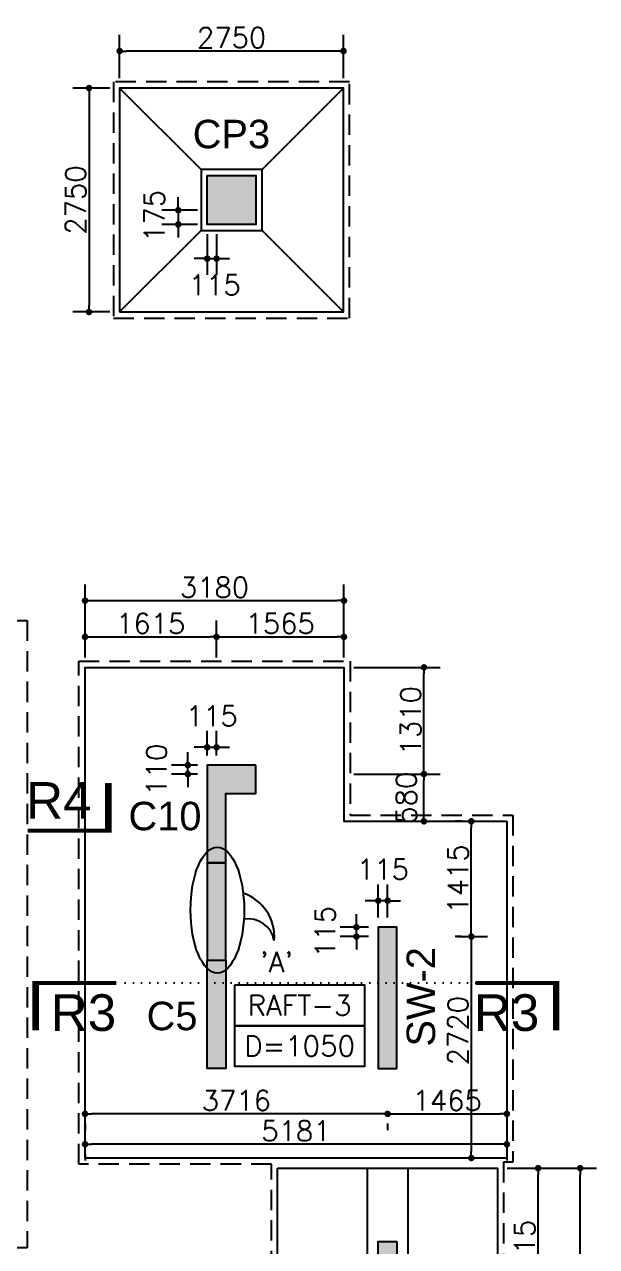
# Model space of a CAD drawing. Extents: x -200722 to 834823, y -494970 to 88783.
# Drawn here: x 450624 to 457650, y 999 to 16008 of the extents above; entities that cross this region are included whole.
import ezdxf
from ezdxf.enums import TextEntityAlignment as Align

# ---------------------------------------------------------------- set-up
doc = ezdxf.new("R2010")
doc.units = 0
doc.header["$LTSCALE"] = 100
doc.header["$MEASUREMENT"] = 0
doc.header["$PDMODE"] = 34
doc.linetypes.add('DOT', pattern=[0.25, 0, -0.25])
doc.linetypes.add('HIDDEN', pattern=[0.375, 0.25, -0.125])
doc.layers.get('0').update_dxf_attribs({"linetype": 'CONTINUOUS'})
doc.layers.get('DEFPOINTS').update_dxf_attribs({"linetype": 'CONTINUOUS'})
for name, color, linetype in [('BEAM', 4, 'CONTINUOUS'), ('COL', 150, 'CONTINUOUS'), ('COL. SHED. STEEL.', 6, 'CONTINUOUS'), ('COL_H', 235, 'CONTINUOUS'), ('DIM', 3, 'CONTINUOUS'), ('F_EXEC', 3, 'HIDDEN'), ('F_FTG1', 11, 'CONTINUOUS'), ('TEXT', 2, 'CONTINUOUS')]:
    doc.layers.add(name, color=color, linetype=linetype)
doc.layers.add('HATCH', color=252, linetype='CONTINUOUS', lineweight=30)
doc.styles.add('AR', font='arial.ttf')
doc.styles.add('ROMANS', font='romans.shx')
doc.styles.get("Standard").update_dxf_attribs({"font": 'simplex.shx'})
doc.styles.add('TIMES-N', font='arial.ttf')
doc.dimstyles.new('STANDARD$0', dxfattribs={"dimtxt": 2.5, "dimasz": 2.5, "dimexe": 2, "dimexo": 0.7, "dimgap": 0.9, "dimtad": 1, "dimdec": 0, "dimdsep": 46, "dimtxsty": 'ROMANS', "dimcen": 0.09, "dimclrd": 4, "dimclre": 4, "dimclrt": 3, "dimadec": 0, "dimazin": 0, "dimtfac": 1, "dimtdec": 0, "dimtmove": 0, "dimatfit": 3, "dimfxl": 1, "dimtolj": 1, "dimtzin": 0, "dimarcsym": 0})

# ---------------------------------------------------------------- blocks, each defined once
blk = doc.blocks.new('DOT')
at = {"color": 0, "linetype": 'ByBlock'}
blk.add_line((-0.5, 0), (-1, 0), dxfattribs=at)
at = {"color": 0, "linetype": 'ByBlock', "const_width": 0.5}
blk.add_lwpolyline([(-0.25, 0, 1), (0.25, 0, 1)], format="xyb", close=True, dxfattribs=at)
blk = doc.blocks.new('*D2342')
at = {"layer": 'BEAM', "color": 0, "lineweight": -2, "transparency": 16777216}
for p, q in [((455164, 2629), (456469, 2629)), ((455084, 2509), (455084, 2429)), ((456549, 2509), (456549, 2429))]:
    blk.add_line(p, q, dxfattribs=at)
at = {"layer": 'DEFPOINTS', "color": 0, "lineweight": -3, "ltscale": 0.4, "transparency": 16777216}
for p in [(455084, 2629), (456549, 2629), (456549, 2629)]:
    blk.add_point(p, dxfattribs=at)
at = {"layer": 'BEAM', "color": 0, "lineweight": -2, "ltscale": 0.4, "transparency": 16777216, "xscale": 80, "yscale": 80, "zscale": 80, "rotation": 180}
blk.add_blockref('DOT', (455084, 2629), dxfattribs=at)
at = {"layer": 'BEAM', "color": 0, "lineweight": -2, "ltscale": 0.4, "transparency": 16777216, "xscale": 80, "yscale": 80, "zscale": 80}
blk.add_blockref('DOT', (456549, 2629), dxfattribs=at)
at = {"layer": 'BEAM', "color": 0, "ltscale": 0.4, "transparency": 16777216, "insert": (455816, 2793), "char_height": 248, "attachment_point": 5}
blk.add_mtext('\\A1;1465', dxfattribs=at)
blk = doc.blocks.new('_DOT')
at = {"color": 0, "linetype": 'ByBlock'}
blk.add_line((-0.5, 0), (-1, 0), dxfattribs=at)
at = {"color": 0, "linetype": 'ByBlock', "const_width": 0.5}
blk.add_lwpolyline([(-0.25, 0, 1), (0.25, 0, 1)], format="xyb", close=True, dxfattribs=at)
blk = doc.blocks.new('*D2343')
at = {"layer": 'BEAM', "color": 0, "lineweight": -2, "transparency": 16777216}
for p, q in [((455004, 2629), (451448, 2629)), ((451368, 2509), (451368, 2429)), ((455084, 2509), (455084, 2429))]:
    blk.add_line(p, q, dxfattribs=at)
at = {"layer": 'DEFPOINTS', "color": 0, "lineweight": -3, "ltscale": 0.4, "transparency": 16777216}
for p in [(451368, 2629), (451368, 2629), (455084, 2629)]:
    blk.add_point(p, dxfattribs=at)
at = {"layer": 'BEAM', "color": 0, "lineweight": -2, "ltscale": 0.4, "transparency": 16777216, "xscale": 80, "yscale": 80, "zscale": 80, "rotation": 180}
blk.add_blockref('DOT', (451368, 2629), dxfattribs=at)
at = {"layer": 'BEAM', "color": 0, "lineweight": -2, "ltscale": 0.4, "transparency": 16777216, "xscale": 80, "yscale": 80, "zscale": 80}
blk.add_blockref('DOT', (455084, 2629), dxfattribs=at)
at = {"layer": 'BEAM', "color": 0, "ltscale": 0.4, "transparency": 16777216, "insert": (453226, 2793), "char_height": 248, "attachment_point": 5}
blk.add_mtext('\\A1;3716', dxfattribs=at)
blk = doc.blocks.new('*D2344')
at = {"layer": 'BEAM', "color": 0, "lineweight": -2, "transparency": 16777216}
for p, q in [((455939, 4807), (456312, 4807)), ((456112, 4727), (456112, 2167)), ((455939, 2087), (456312, 2087))]:
    blk.add_line(p, q, dxfattribs=at)
at = {"layer": 'DEFPOINTS', "color": 0, "lineweight": -3, "ltscale": 0.4, "transparency": 16777216}
for p in [(455819, 4807), (455819, 2087), (456112, 2087)]:
    blk.add_point(p, dxfattribs=at)
at = {"layer": 'BEAM', "color": 0, "lineweight": -2, "ltscale": 0.4, "transparency": 16777216, "xscale": 80, "yscale": 80, "zscale": 80}
for p, rotation in [((456112, 4807), 90), ((456112, 2087), 270)]:
    blk.add_blockref('DOT', p, dxfattribs=dict(at, rotation=rotation))
at = {"layer": 'BEAM', "color": 0, "ltscale": 0.4, "transparency": 16777216, "insert": (455948, 3651), "char_height": 248, "attachment_point": 5, "rotation": 90}
blk.add_mtext('\\A1;2720', dxfattribs=at)
blk = doc.blocks.new('*D2345')
at = {"layer": 'BEAM', "color": 0, "lineweight": -2, "transparency": 16777216}
for p, q in [((455992, 6222), (455912, 6222)), ((456112, 4887), (456112, 6142)), ((455992, 4807), (455912, 4807))]:
    blk.add_line(p, q, dxfattribs=at)
at = {"layer": 'DEFPOINTS', "color": 0, "lineweight": -3, "ltscale": 0.4, "transparency": 16777216}
for p in [(456112, 6222), (456112, 6222), (456112, 4807)]:
    blk.add_point(p, dxfattribs=at)
at = {"layer": 'BEAM', "color": 0, "lineweight": -2, "ltscale": 0.4, "transparency": 16777216, "xscale": 80, "yscale": 80, "zscale": 80}
for p, rotation in [((456112, 6222), 90), ((456112, 4807), 270)]:
    blk.add_blockref('DOT', p, dxfattribs=dict(at, rotation=rotation))
at = {"layer": 'BEAM', "color": 0, "ltscale": 0.4, "transparency": 16777216, "insert": (455948, 5514), "char_height": 248, "attachment_point": 5, "rotation": 90}
blk.add_mtext('\\A1;1415', dxfattribs=at)
blk = doc.blocks.new('*D2346')
at = {"layer": 'BEAM', "color": 0, "lineweight": -2, "transparency": 16777216}
for p, q in [((455204, 6802), (455730, 6802)), ((455530, 6302), (455530, 6722)), ((455204, 6222), (455730, 6222))]:
    blk.add_line(p, q, dxfattribs=at)
at = {"layer": 'DEFPOINTS', "color": 0, "lineweight": -3, "ltscale": 0.4, "transparency": 16777216}
for p in [(455084, 6802), (455530, 6802), (455084, 6222)]:
    blk.add_point(p, dxfattribs=at)
at = {"layer": 'BEAM', "color": 0, "lineweight": -2, "ltscale": 0.4, "transparency": 16777216, "xscale": 80, "yscale": 80, "zscale": 80}
for p, rotation in [((455530, 6802), 90), ((455530, 6222), 270)]:
    blk.add_blockref('DOT', p, dxfattribs=dict(at, rotation=rotation))
at = {"layer": 'BEAM', "color": 0, "ltscale": 0.4, "transparency": 16777216, "insert": (455314, 6512), "char_height": 248, "attachment_point": 5, "rotation": 90}
blk.add_mtext('\\A1;580', dxfattribs=at)
blk = doc.blocks.new('*D2347')
at = {"layer": 'BEAM', "color": 0, "lineweight": -2, "transparency": 16777216}
for p, q in [((454668, 8112), (455730, 8112)), ((455530, 6882), (455530, 8032)), ((454668, 6802), (455730, 6802))]:
    blk.add_line(p, q, dxfattribs=at)
at = {"layer": 'DEFPOINTS', "color": 0, "lineweight": -3, "ltscale": 0.4, "transparency": 16777216}
for p in [(454548, 8112), (455530, 8112), (454548, 6802)]:
    blk.add_point(p, dxfattribs=at)
at = {"layer": 'BEAM', "color": 0, "lineweight": -2, "ltscale": 0.4, "transparency": 16777216, "xscale": 80, "yscale": 80, "zscale": 80}
for p, rotation in [((455530, 8112), 90), ((455530, 6802), 270)]:
    blk.add_blockref('DOT', p, dxfattribs=dict(at, rotation=rotation))
at = {"layer": 'BEAM', "color": 0, "ltscale": 0.4, "transparency": 16777216, "insert": (455366, 7457), "char_height": 248, "attachment_point": 5, "rotation": 90}
blk.add_mtext('\\A1;1310', dxfattribs=at)
blk = doc.blocks.new('*D2348')
at = {"layer": 'BEAM', "color": 0, "lineweight": -2, "transparency": 16777216}
for p, q in [((456469, 2256), (451448, 2256)), ((451368, 2136), (451368, 2056)), ((456549, 2136), (456549, 2056))]:
    blk.add_line(p, q, dxfattribs=at)
at = {"layer": 'DEFPOINTS', "color": 0, "lineweight": -3, "ltscale": 0.4, "transparency": 16777216}
for p in [(451368, 2256), (451368, 2256), (456549, 2256)]:
    blk.add_point(p, dxfattribs=at)
at = {"layer": 'BEAM', "color": 0, "lineweight": -2, "ltscale": 0.4, "transparency": 16777216, "xscale": 80, "yscale": 80, "zscale": 80, "rotation": 180}
blk.add_blockref('DOT', (451368, 2256), dxfattribs=at)
at = {"layer": 'BEAM', "color": 0, "lineweight": -2, "ltscale": 0.4, "transparency": 16777216, "xscale": 80, "yscale": 80, "zscale": 80}
blk.add_blockref('DOT', (456549, 2256), dxfattribs=at)
at = {"layer": 'BEAM', "color": 0, "ltscale": 0.4, "transparency": 16777216, "insert": (453958, 2420), "char_height": 248, "attachment_point": 5}
blk.add_mtext('\\A1;5181', dxfattribs=at)
blk = doc.blocks.new('*D2352')
at = {"layer": 'BEAM', "color": 0, "lineweight": -2, "transparency": 16777216}
for p, q in [((451368, 8232), (451368, 8687)), ((452983, 8232), (452983, 8687)), ((451448, 8487), (452903, 8487))]:
    blk.add_line(p, q, dxfattribs=at)
at = {"layer": 'DEFPOINTS', "color": 0, "lineweight": -3, "ltscale": 0.4, "transparency": 16777216}
for p in [(452983, 8487), (451368, 8112), (452983, 8112)]:
    blk.add_point(p, dxfattribs=at)
at = {"layer": 'BEAM', "color": 0, "lineweight": -2, "ltscale": 0.4, "transparency": 16777216, "xscale": 80, "yscale": 80, "zscale": 80, "rotation": 180}
blk.add_blockref('DOT', (451368, 8487), dxfattribs=at)
at = {"layer": 'BEAM', "color": 0, "lineweight": -2, "ltscale": 0.4, "transparency": 16777216, "xscale": 80, "yscale": 80, "zscale": 80}
blk.add_blockref('DOT', (452983, 8487), dxfattribs=at)
at = {"layer": 'BEAM', "color": 0, "ltscale": 0.4, "transparency": 16777216, "insert": (452175, 8651), "char_height": 248, "attachment_point": 5}
blk.add_mtext('\\A1;1615', dxfattribs=at)
blk = doc.blocks.new('*D2353')
at = {"layer": 'BEAM', "color": 0, "lineweight": -2, "transparency": 16777216}
for p, q in [((452983, 8232), (452983, 8687)), ((454548, 8232), (454548, 8687)), ((453063, 8487), (454468, 8487))]:
    blk.add_line(p, q, dxfattribs=at)
at = {"layer": 'DEFPOINTS', "color": 0, "lineweight": -3, "ltscale": 0.4, "transparency": 16777216}
for p in [(454548, 8487), (452983, 8112), (454548, 8112)]:
    blk.add_point(p, dxfattribs=at)
at = {"layer": 'BEAM', "color": 0, "lineweight": -2, "ltscale": 0.4, "transparency": 16777216, "xscale": 80, "yscale": 80, "zscale": 80, "rotation": 180}
blk.add_blockref('DOT', (452983, 8487), dxfattribs=at)
at = {"layer": 'BEAM', "color": 0, "lineweight": -2, "ltscale": 0.4, "transparency": 16777216, "xscale": 80, "yscale": 80, "zscale": 80}
blk.add_blockref('DOT', (454548, 8487), dxfattribs=at)
at = {"layer": 'BEAM', "color": 0, "ltscale": 0.4, "transparency": 16777216, "insert": (453765, 8651), "char_height": 248, "attachment_point": 5}
blk.add_mtext('\\A1;1565', dxfattribs=at)
blk = doc.blocks.new('*D2354')
at = {"layer": 'BEAM', "color": 0, "lineweight": -2, "transparency": 16777216}
for p, q in [((451368, 8232), (451368, 9132)), ((454548, 8232), (454548, 9132)), ((451448, 8932), (454468, 8932))]:
    blk.add_line(p, q, dxfattribs=at)
at = {"layer": 'DEFPOINTS', "color": 0, "lineweight": -3, "ltscale": 0.4, "transparency": 16777216}
for p in [(454548, 8932), (451368, 8112), (454548, 8112)]:
    blk.add_point(p, dxfattribs=at)
at = {"layer": 'BEAM', "color": 0, "lineweight": -2, "ltscale": 0.4, "transparency": 16777216, "xscale": 80, "yscale": 80, "zscale": 80, "rotation": 180}
blk.add_blockref('DOT', (451368, 8932), dxfattribs=at)
at = {"layer": 'BEAM', "color": 0, "lineweight": -2, "ltscale": 0.4, "transparency": 16777216, "xscale": 80, "yscale": 80, "zscale": 80}
blk.add_blockref('DOT', (454548, 8932), dxfattribs=at)
at = {"layer": 'BEAM', "color": 0, "ltscale": 0.4, "transparency": 16777216, "insert": (452958, 9096), "char_height": 248, "attachment_point": 5}
blk.add_mtext('\\A1;3180', dxfattribs=at)
blk = doc.blocks.new('*D2355')
at = {"layer": 'BEAM', "color": 0, "lineweight": -2, "transparency": 16777216}
for p, q in [((454969, 5042), (454969, 5447)), ((455084, 5042), (455084, 5447)), ((454889, 5247), (454809, 5247)), ((455084, 5247), (454969, 5247)), ((455164, 5247), (455244, 5247))]:
    blk.add_line(p, q, dxfattribs=at)
at = {"layer": 'DEFPOINTS', "color": 0, "lineweight": -3, "ltscale": 0.4, "transparency": 16777216}
for p in [(454969, 5247), (454969, 4922), (455084, 4922)]:
    blk.add_point(p, dxfattribs=at)
at = {"layer": 'BEAM', "color": 0, "lineweight": -2, "ltscale": 0.4, "transparency": 16777216, "xscale": 80, "yscale": 80, "zscale": 80}
blk.add_blockref('DOT', (454969, 5247), dxfattribs=at)
at = {"layer": 'BEAM', "color": 0, "lineweight": -2, "ltscale": 0.4, "transparency": 16777216, "xscale": 80, "yscale": 80, "zscale": 80, "rotation": 180}
blk.add_blockref('DOT', (455084, 5247), dxfattribs=at)
at = {"layer": 'BEAM', "color": 0, "ltscale": 0.4, "transparency": 16777216, "insert": (455026, 5631), "char_height": 248, "attachment_point": 5}
blk.add_mtext('\\A1;115', dxfattribs=at)
blk = doc.blocks.new('*D2356')
at = {"layer": 'BEAM', "color": 0, "lineweight": -2, "transparency": 16777216}
for p, q in [((454701, 5002), (454701, 5082)), ((454849, 4922), (454501, 4922)), ((454849, 4807), (454501, 4807)), ((454701, 4807), (454701, 4922)), ((454701, 4727), (454701, 4647))]:
    blk.add_line(p, q, dxfattribs=at)
at = {"layer": 'DEFPOINTS', "color": 0, "lineweight": -3, "ltscale": 0.4, "transparency": 16777216}
for p in [(454701, 4922), (454969, 4922), (454969, 4807)]:
    blk.add_point(p, dxfattribs=at)
at = {"layer": 'BEAM', "color": 0, "lineweight": -2, "ltscale": 0.4, "transparency": 16777216, "xscale": 80, "yscale": 80, "zscale": 80}
for p, rotation in [((454701, 4922), 270), ((454701, 4807), 90)]:
    blk.add_blockref('DOT', p, dxfattribs=dict(at, rotation=rotation))
at = {"layer": 'BEAM', "color": 0, "ltscale": 0.4, "transparency": 16777216, "insert": (454317, 4864), "char_height": 248, "attachment_point": 5, "rotation": 90}
blk.add_mtext('\\A1;115', dxfattribs=at)
blk = doc.blocks.new('*D2357')
at = {"layer": 'BEAM', "color": 0, "lineweight": -2, "transparency": 16777216}
for p, q in [((452630, 6992), (452630, 7072)), ((452748, 6912), (452430, 6912)), ((452630, 6802), (452630, 6912)), ((452748, 6802), (452430, 6802)), ((452630, 6722), (452630, 6642))]:
    blk.add_line(p, q, dxfattribs=at)
at = {"layer": 'DEFPOINTS', "color": 0, "lineweight": -3, "ltscale": 0.4, "transparency": 16777216}
for p in [(452630, 6912), (452868, 6912), (452868, 6802)]:
    blk.add_point(p, dxfattribs=at)
at = {"layer": 'BEAM', "color": 0, "lineweight": -2, "ltscale": 0.4, "transparency": 16777216, "xscale": 80, "yscale": 80, "zscale": 80}
for p, rotation in [((452630, 6912), 270), ((452630, 6802), 90)]:
    blk.add_blockref('DOT', p, dxfattribs=dict(at, rotation=rotation))
at = {"layer": 'BEAM', "color": 0, "ltscale": 0.4, "transparency": 16777216, "insert": (452246, 6857), "char_height": 248, "attachment_point": 5, "rotation": 90}
blk.add_mtext('\\A1;110', dxfattribs=at)
blk = doc.blocks.new('*D2358')
at = {"layer": 'BEAM', "color": 0, "lineweight": -2, "transparency": 16777216}
for p, q in [((452868, 7032), (452868, 7331)), ((452983, 7032), (452983, 7331)), ((452788, 7131), (452708, 7131)), ((452868, 7131), (452983, 7131)), ((453063, 7131), (453143, 7131))]:
    blk.add_line(p, q, dxfattribs=at)
at = {"layer": 'DEFPOINTS', "color": 0, "lineweight": -3, "ltscale": 0.4, "transparency": 16777216}
for p in [(452983, 7131), (452868, 6912), (452983, 6912)]:
    blk.add_point(p, dxfattribs=at)
at = {"layer": 'BEAM', "color": 0, "lineweight": -2, "ltscale": 0.4, "transparency": 16777216, "xscale": 80, "yscale": 80, "zscale": 80}
blk.add_blockref('DOT', (452868, 7131), dxfattribs=at)
at = {"layer": 'BEAM', "color": 0, "lineweight": -2, "ltscale": 0.4, "transparency": 16777216, "xscale": 80, "yscale": 80, "zscale": 80, "rotation": 180}
blk.add_blockref('DOT', (452983, 7131), dxfattribs=at)
at = {"layer": 'BEAM', "color": 0, "ltscale": 0.4, "transparency": 16777216, "insert": (452925, 7515), "char_height": 248, "attachment_point": 5}
blk.add_mtext('\\A1;115', dxfattribs=at)
blk = doc.blocks.new('*D2377')
at = {"layer": 'BEAM', "color": 0, "lineweight": -2, "transparency": 16777216}
for p, q in [((456554, 1962), (457132, 1962)), ((456932, -73), (456932, 1882)), ((456554, -153), (457132, -153))]:
    blk.add_line(p, q, dxfattribs=at)
at = {"layer": 'DEFPOINTS', "color": 0, "lineweight": -3, "ltscale": 0.4, "transparency": 16777216}
for p in [(456434, 1962), (456932, 1962), (456434, -153)]:
    blk.add_point(p, dxfattribs=at)
at = {"layer": 'BEAM', "color": 0, "lineweight": -2, "ltscale": 0.4, "transparency": 16777216, "xscale": 80, "yscale": 80, "zscale": 80}
for p, rotation in [((456932, 1962), 90), ((456932, -153), 270)]:
    blk.add_blockref('DOT', p, dxfattribs=dict(at, rotation=rotation))
at = {"layer": 'BEAM', "color": 0, "ltscale": 0.4, "transparency": 16777216, "insert": (456768, 904), "char_height": 248, "attachment_point": 5, "rotation": 90}
blk.add_mtext('\\A1;2115', dxfattribs=at)
blk = doc.blocks.new('*D2378')
at = {"layer": 'BEAM', "color": 0, "lineweight": -2, "transparency": 16777216}
for p, q in [((456554, 1962), (457650, 1962)), ((457450, -3648), (457450, 1882)), ((456554, -3728), (457650, -3728))]:
    blk.add_line(p, q, dxfattribs=at)
at = {"layer": 'DEFPOINTS', "color": 0, "lineweight": -3, "ltscale": 0.4, "transparency": 16777216}
for p in [(456434, 1962), (457450, 1962), (456434, -3728)]:
    blk.add_point(p, dxfattribs=at)
at = {"layer": 'BEAM', "color": 0, "lineweight": -2, "ltscale": 0.4, "transparency": 16777216, "xscale": 80, "yscale": 80, "zscale": 80}
for p, rotation in [((457450, 1962), 90), ((457450, -3728), 270)]:
    blk.add_blockref('DOT', p, dxfattribs=dict(at, rotation=rotation))
at = {"layer": 'BEAM', "color": 0, "ltscale": 0.4, "transparency": 16777216, "insert": (457286, -883), "char_height": 248, "attachment_point": 5, "rotation": 90}
blk.add_mtext('\\A1;5690', dxfattribs=at)
blk = doc.blocks.new('*D2657')
at = {"layer": 'BEAM', "color": 0, "lineweight": -2, "transparency": 16777216}
for p, q in [((451793, 15347), (451793, 15882)), ((454542, 15347), (454542, 15882)), ((454462, 15682), (451873, 15682))]:
    blk.add_line(p, q, dxfattribs=at)
at = {"layer": 'DEFPOINTS', "color": 0, "lineweight": -3, "ltscale": 0.4, "transparency": 16777216}
for p in [(451793, 15682), (451793, 15227), (454542, 15227)]:
    blk.add_point(p, dxfattribs=at)
at = {"layer": 'BEAM', "color": 0, "lineweight": -2, "ltscale": 0.4, "transparency": 16777216, "xscale": 80, "yscale": 80, "zscale": 80, "rotation": 180}
blk.add_blockref('DOT', (451793, 15682), dxfattribs=at)
at = {"layer": 'BEAM', "color": 0, "lineweight": -2, "ltscale": 0.4, "transparency": 16777216, "xscale": 80, "yscale": 80, "zscale": 80}
blk.add_blockref('DOT', (454542, 15682), dxfattribs=at)
at = {"layer": 'BEAM', "color": 0, "ltscale": 0.4, "transparency": 16777216, "insert": (453168, 15846), "char_height": 248, "attachment_point": 5}
blk.add_mtext('\\A1;2750', dxfattribs=at)
blk = doc.blocks.new('*D2658')
at = {"layer": 'BEAM', "color": 0, "lineweight": -2, "transparency": 16777216}
for p, q in [((451673, 15227), (451217, 15227)), ((451417, 15147), (451417, 12557)), ((451673, 12477), (451217, 12477))]:
    blk.add_line(p, q, dxfattribs=at)
at = {"layer": 'DEFPOINTS', "color": 0, "lineweight": -3, "ltscale": 0.4, "transparency": 16777216}
for p in [(451793, 15227), (451417, 12477), (451793, 12477)]:
    blk.add_point(p, dxfattribs=at)
at = {"layer": 'BEAM', "color": 0, "lineweight": -2, "ltscale": 0.4, "transparency": 16777216, "xscale": 80, "yscale": 80, "zscale": 80}
for p, rotation in [((451417, 15227), 90), ((451417, 12477), 270)]:
    blk.add_blockref('DOT', p, dxfattribs=dict(at, rotation=rotation))
at = {"layer": 'BEAM', "color": 0, "ltscale": 0.4, "transparency": 16777216, "insert": (451253, 13852), "char_height": 248, "attachment_point": 5, "rotation": 90}
blk.add_mtext('\\A1;2750', dxfattribs=at)
blk = doc.blocks.new('*D2659')
at = {"layer": 'BEAM', "color": 0, "lineweight": -2, "transparency": 16777216}
for p, q in [((452513, 13807), (452513, 13887)), ((452748, 13727), (452313, 13727)), ((452513, 13727), (452513, 13552)), ((452748, 13552), (452313, 13552)), ((452513, 13472), (452513, 13392))]:
    blk.add_line(p, q, dxfattribs=at)
at = {"layer": 'DEFPOINTS', "color": 0, "lineweight": -3, "ltscale": 0.4, "transparency": 16777216}
for p in [(452868, 13727), (452513, 13552), (452868, 13552)]:
    blk.add_point(p, dxfattribs=at)
at = {"layer": 'BEAM', "color": 0, "lineweight": -2, "ltscale": 0.4, "transparency": 16777216, "xscale": 80, "yscale": 80, "zscale": 80}
for p, rotation in [((452513, 13727), 270), ((452513, 13552), 90)]:
    blk.add_blockref('DOT', p, dxfattribs=dict(at, rotation=rotation))
at = {"layer": 'BEAM', "color": 0, "ltscale": 0.4, "transparency": 16777216, "insert": (452219, 13657), "char_height": 248, "attachment_point": 5, "rotation": 90}
blk.add_mtext('\\A1;175', dxfattribs=at)
blk = doc.blocks.new('*D2660')
at = {"layer": 'BEAM', "color": 0, "lineweight": -2, "transparency": 16777216}
for p, q in [((452868, 13432), (452868, 12932)), ((452983, 13432), (452983, 12932)), ((452788, 13132), (452708, 13132)), ((452868, 13132), (452983, 13132)), ((453063, 13132), (453143, 13132))]:
    blk.add_line(p, q, dxfattribs=at)
at = {"layer": 'DEFPOINTS', "color": 0, "lineweight": -3, "ltscale": 0.4, "transparency": 16777216}
for p in [(452868, 13552), (452983, 13552), (452983, 13132)]:
    blk.add_point(p, dxfattribs=at)
at = {"layer": 'BEAM', "color": 0, "lineweight": -2, "ltscale": 0.4, "transparency": 16777216, "xscale": 80, "yscale": 80, "zscale": 80}
blk.add_blockref('DOT', (452868, 13132), dxfattribs=at)
at = {"layer": 'BEAM', "color": 0, "lineweight": -2, "ltscale": 0.4, "transparency": 16777216, "xscale": 80, "yscale": 80, "zscale": 80, "rotation": 180}
blk.add_blockref('DOT', (452983, 13132), dxfattribs=at)
at = {"layer": 'BEAM', "color": 0, "ltscale": 0.4, "transparency": 16777216, "insert": (452961, 12808), "char_height": 248, "attachment_point": 5}
blk.add_mtext('\\A1;115', dxfattribs=at)

msp = doc.modelspace()

# ---------------------------------------------------------------- hatches: boundary and pattern name
at = {"layer": 'COL_H', "ltscale": 0.4}
for points in [[(453467.5, 6911.9), (452867.5, 6911.9), (452867.5, 5711.9), (453097.5, 5711.9), (453097.5, 6561.9), (453467.5, 6561.9)], [(453097.5, 5711.9), (452867.5, 5711.9), (452867.5, 4516.9), (453097.5, 4516.9)], [(455198.5, 3186.9), (455198.5, 4921.9), (454968.5, 4921.9), (454968.5, 3186.9)], [(453097.5, 4516.9), (453097.5, 3186.9), (452867.5, 3186.9), (452867.5, 4516.9)], [(455198.5, 1061.9), (455198.5, -268.1), (454968.5, -268.1), (454968.5, 1061.9)]]:
    msp.add_hatch(color=256, dxfattribs=at).paths.add_polyline_path(points)
at = {"layer": 'HATCH', "ltscale": 0.4}
msp.add_hatch(color=256, dxfattribs=at).paths.add_polyline_path([(452867.5, 14151.9), (453467.5, 14151.9), (453467.5, 13551.9), (452867.5, 13551.9)])

# ---------------------------------------------------------------- linework, layer by layer
at = {"color": 1, "linetype": 'DOT', "ltscale": 4}
msp.add_line((456165.7, 4237.1, 7446.6), (451750.4, 4237.1, 7446.6), dxfattribs=at)
at = {"layer": 'COL', "ltscale": 500, "elevation": 3998.7}
msp.add_lwpolyline([(452867.5, 14151.9), (453467.5, 14151.9), (453467.5, 13551.9), (452867.5, 13551.9), (452867.5, 14151.9)], dxfattribs=at)
at = {"layer": 'COL. SHED. STEEL.', "ltscale": 500, "elevation": 7446.6}
for points in [[(453467.5, 6911.9), (452867.5, 6911.9), (452867.5, 5711.9), (453097.5, 5711.9), (453097.5, 6561.9), (453097.5, 6561.9), (453467.5, 6561.9), (453467.5, 6911.9)], [(455198.5, 3186.9), (455198.5, 4921.9), (454968.5, 4921.9), (454968.5, 3186.9), (455198.5, 3186.9)], [(453097.5, 4516.9), (453097.5, 3186.9), (452867.5, 3186.9), (452867.5, 4516.9), (453097.5, 4516.9)], [(455198.5, 1061.9), (455198.5, -268.1), (454968.5, -268.1), (454968.5, 1061.9), (455198.5, 1061.9)]]:
    msp.add_lwpolyline(points, dxfattribs=at)
msp.add_lwpolyline([(453097.5, 5711.9), (452867.5, 5711.9), (452867.5, 4516.9), (453097.5, 4516.9)], close=True, dxfattribs=at)
at = {"layer": 'DIM', "color": 1}
msp.add_lwpolyline([(451653.8, 6690.9, 80, 80, 0), (451653.8, 6107.8, 50, 50, 0), (450664.7, 6107.8, 50, 50, 0)], format="xyseb", dxfattribs=at)
at = {"layer": 'DIM', "color": 1, "elevation": 7446.6}
for points in [[(450761.3, 3654, 80, 80, 0), (450761.3, 4237.1, 50, 50, 0), (451750.4, 4237.1, 50, 50, 0)], [(457154.8, 3654, 80, 80, 0), (457154.8, 4237.1, 50, 50, 0), (456165.7, 4237.1, 50, 50, 0)]]:
    msp.add_lwpolyline(points, format="xyseb", dxfattribs=at)
at = {"layer": 'DIM', "lineweight": -3, "ltscale": 0.4}
for centre, radius, start, end in [((453123.5, 4801.1), 570.4, 355.79979, 70.93387), ((453369.9, 4694.8), 328.9, 11.31443, 98.9928)]:
    msp.add_arc(centre, radius, start, end, dxfattribs=at)
msp.add_ellipse((452992.8, 5131.9), major_axis=(0, 773.6), ratio=0.4254733, dxfattribs=at)
at = {"layer": 'F_EXEC', "ltscale": 10, "elevation": 3998.7}
msp.add_lwpolyline([(451717.5, 12401.9), (454617.5, 12401.9), (454617.5, 15301.9), (451717.5, 15301.9)], close=True, dxfattribs=at)
at = {"layer": 'F_EXEC', "ltscale": 10, "elevation": 7446.6}
for points in [[(442017.5, 981.9), (436627.5, 981.9), (436627.5, 8686.9), (450657.5, 8686.9), (450657.5, 981.9), (445267.5, 981.9)], [(456623.5, 2036.9), (456508.5, 2036.9), (456508.5, -3803.1), (453658.5, -3803.1), (453658.5, 2011.9), (451292.5, 2011.9), (451292.5, 8186.9), (454622.5, 8186.9), (454622.5, 6296.9), (456623.5, 6296.9), (456623.5, 2036.9)]]:
    msp.add_lwpolyline(points, dxfattribs=at)
at = {"layer": 'F_FTG1', "ltscale": 0.4}
for p, q in [((452792.6, 14226.9, 3998.7), (451792.8, 15226.9, 3998.7)), ((453542.5, 14226.9, 3998.7), (454542.3, 15226.9, 3998.7)), ((452792.5, 13476.9, 3998.7), (451792.5, 12477.1, 3998.7)), ((453542.5, 13476.9, 3998.7), (454542.5, 12477.1, 3998.7)), ((454833.5, 1961.9, 7446.6), (454833.5, -3728.1, 7446.6)), ((455333.5, 1961.9, 7446.6), (455333.5, -3728.1, 7446.6))]:
    msp.add_line(p, q, dxfattribs=at)
for points, elevation in [([(451792.5, 12476.9), (454542.5, 12476.9), (454542.5, 15226.9), (451792.5, 15226.9)], 3998.7), ([(452792.5, 13476.9), (453542.5, 13476.9), (453542.5, 14226.9), (452792.5, 14226.9)], 3998.7), ([(456548.5, 6221.9), (456548.5, 2086.9), (451367.5, 2086.9), (451367.5, 8111.9), (454547.5, 8111.9), (454547.5, 6221.9), (456548.5, 6221.9)], 7446.6), ([(453733.5, 1961.9), (456433.5, 1961.9), (456433.5, -3728.1), (453733.5, -3728.1)], 7446.6)]:
    msp.add_lwpolyline(points, close=True, dxfattribs=dict(at, elevation=elevation))
at = {"layer": 'TEXT'}
for points in [[(453206.4, 4211.8), (454800.3, 4211.8), (454800.3, 3712), (453206.4, 3712)], [(453206.4, 3712), (454800.3, 3712), (454800.3, 3212.1), (453206.4, 3212.1)]]:
    msp.add_lwpolyline(points, close=True, dxfattribs=at)

# ---------------------------------------------------------------- texts
at = {"layer": 'TEXT', "style": 'AR'}
for s, p in [('CP3', (452689.8, 14487.2, 14342.5)), ('C10', (451901.2, 6111.7, 3998.7)), ('C5', (452123.9, 3656.3, 3998.7))]:
    msp.add_text(s, height=350, dxfattribs=at).set_placement(p)
at = {"layer": 'TEXT', "style": 'TIMES-N'}
for s, p in [('R4', (450644.9, 6478.3)), ('R3', (450947.6, 3872.7, 7446.6)), ('R3', (456144, 3872.7, 7446.6))]:
    msp.add_text(s, height=450, dxfattribs=at).set_placement(p, align=Align.MIDDLE_LEFT)
at = {"layer": 'TEXT'}
msp.add_text("'A'", height=250, dxfattribs=at).set_placement((453515.2, 4369.9))
at = {"layer": 'TEXT', "style": 'AR'}
msp.add_text('SW-2', height=350, rotation=90, dxfattribs=at).set_placement((455667.3, 3455.1, 3998.7))
at = {"layer": 'TEXT'}
for s, p in [('RAFT-3', (454003.4, 3961.9)), ('D=1050', (454003.4, 3462))]:
    msp.add_text(s, height=250, dxfattribs=at).set_placement(p, align=Align.MIDDLE)

# ---------------------------------------------------------------- dimensions: what is measured, and where the dimension line sits
at = {"layer": 'BEAM'}
for base, p1, p2, picture, middle in [((451792.7592, 15681.5349, -3447.9261), (454542.3407, 15226.882, 3998.6949), (451792.7592, 15226.882, 3998.6949), '*D2657', (453167.55, 15845.5349, -3447.9261)), ((454547.5, 8932), (451367.5, 8111.9, 7446.6), (454547.5, 8111.9, 7446.6), '*D2354', (452957.5, 9096)), ((452982.5, 8486.8), (451367.5, 8111.9, 7446.6), (452982.5, 8111.9, 7446.6), '*D2352', (452175, 8650.8)), ((454547.5, 8486.8), (452982.5, 8111.9, 7446.6), (454547.5, 8111.9, 7446.6), '*D2353', (453765, 8650.8)), ((452982.5, 7130.8), (452867.5, 6911.9, 7446.6), (452982.5, 6911.9, 7446.6), '*D2358', (452925, 7514.8)), ((454968.5, 5247.2), (455083.5, 4921.9, 7446.6), (454968.5, 4921.9, 7446.6), '*D2355', (455026, 5631.2))]:
    dim = msp.add_linear_dim(base=base, p1=p1, p2=p2, dimstyle='STANDARD$0', override={"dimscale": 8, "dimtxt": 31, "dimasz": 10, "dimexe": 25, "dimexo": 15, "dimgap": 5, "dimzin": 3, "dimtxsty": 'Standard', "dimblk": 'DOT', "dimcen": 3, "dimdle": 1, "dimclrd": 0, "dimclre": 0, "dimclrt": 0, "dimtmove": 2, "dimldrblk": 'DOT', "dimtzin": 3}, dxfattribs=at)
    dim.commit()
    dim.dimension.update_dxf_attribs({"geometry": picture, "text_midpoint": middle})
for base, p1, p2, angle, picture, middle in [((451416.9, 12476.9, -3447.9), (451792.8, 15226.9, 3998.7), (451792.5, 12476.9, 3998.7), 90, '*D2658', (451252.9, 13851.9, -3447.9)), ((455530, 8111.9), (454547.5, 6801.9, 7446.6), (454547.5, 8111.9, 7446.6), 90, '*D2347', (455366, 7456.9)), ((452630, 6911.9), (452867.5, 6801.9, 7446.6), (452867.5, 6911.9, 7446.6), 90, '*D2357', (452246, 6856.9)), ((456112, 6221.9), (456112, 4806.9, 7446.6), (456112, 6221.9, 7446.6), 90, '*D2345', (455948, 5514.4)), ((454701, 4921.9), (454968.5, 4806.9, 7446.6), (454968.5, 4921.9, 7446.6), 90, '*D2356', (454317, 4864.4)), ((451367.5, 2629.2), (455083.5, 2629.2, 7446.6), (451367.5, 2629.2, 7446.6), 180, '*D2343', (453225.5, 2793.2)), ((456548.5, 2629.2), (455083.5, 2629.2, 7446.6), (456548.5, 2629.2, 7446.6), 180, '*D2342', (455816, 2793.2)), ((451367.5, 2255.8), (456548.5, 2255.8, 7446.6), (451367.5, 2255.8, 7446.6), 180, '*D2348', (453958, 2419.8)), ((456931.6, 1961.9), (456433.5, -153.1, 7446.6), (456433.5, 1961.9, 7446.6), 90, '*D2377', (456767.6, 904.4)), ((457450.2, 1961.9), (456433.5, -3728.1, 7446.6), (456433.5, 1961.9, 7446.6), 90, '*D2378', (457286.2, -883.1))]:
    dim = msp.add_linear_dim(base=base, p1=p1, p2=p2, angle=angle, dimstyle='STANDARD$0', override={"dimscale": 8, "dimtxt": 31, "dimasz": 10, "dimexe": 25, "dimexo": 15, "dimgap": 5, "dimzin": 3, "dimtxsty": 'Standard', "dimblk": 'DOT', "dimcen": 3, "dimdle": 1, "dimclrd": 0, "dimclre": 0, "dimclrt": 0, "dimtmove": 2, "dimldrblk": 'DOT', "dimtzin": 3}, dxfattribs=at)
    dim.commit()
    dim.dimension.update_dxf_attribs({"geometry": picture, "text_midpoint": middle})
for base, p1, p2, picture, middle in [((452513.1, 13551.9), (452867.5, 13726.9, 3998.7), (452867.5, 13551.9, 3998.7), '*D2659', (452219.4, 13656.7)), ((455530, 6801.9), (455083.5, 6221.9, 7446.6), (455083.5, 6801.9, 7446.6), '*D2346', (455313.5, 6511.9)), ((456112, 2086.9), (455818.9, 4806.9, 7446.6), (455818.9, 2086.9, 7446.6), '*D2344', (455948, 3650.7))]:
    dim = msp.add_linear_dim(base=base, p1=p1, p2=p2, angle=90, dimstyle='STANDARD$0', override={"dimscale": 8, "dimtxt": 31, "dimasz": 10, "dimexe": 25, "dimexo": 15, "dimgap": 5, "dimzin": 3, "dimtxsty": 'Standard', "dimblk": 'DOT', "dimcen": 3, "dimdle": 1, "dimclrd": 0, "dimclre": 0, "dimclrt": 0, "dimtmove": 2, "dimldrblk": 'DOT', "dimtzin": 3}, dxfattribs=at)
    dim.commit()
    dim.dimension.update_dxf_attribs({"geometry": picture, "text_midpoint": middle, "dimtype": 160})
dim = msp.add_linear_dim(base=(452982.5, 13131.7), p1=(452867.5, 13551.9, 3998.7), p2=(452982.5, 13551.9, 7446.6), dimstyle='STANDARD$0', override={"dimscale": 8, "dimtxt": 31, "dimasz": 10, "dimexe": 25, "dimexo": 15, "dimgap": 5, "dimzin": 3, "dimtxsty": 'Standard', "dimblk": 'DOT', "dimcen": 3, "dimdle": 1, "dimclrd": 0, "dimclre": 0, "dimclrt": 0, "dimtmove": 2, "dimldrblk": 'DOT', "dimtzin": 3}, dxfattribs=at)
dim.commit()
dim.dimension.update_dxf_attribs({"geometry": '*D2660', "text_midpoint": (452961, 12808), "dimtype": 160})

doc.saveas('drawing.dxf')
